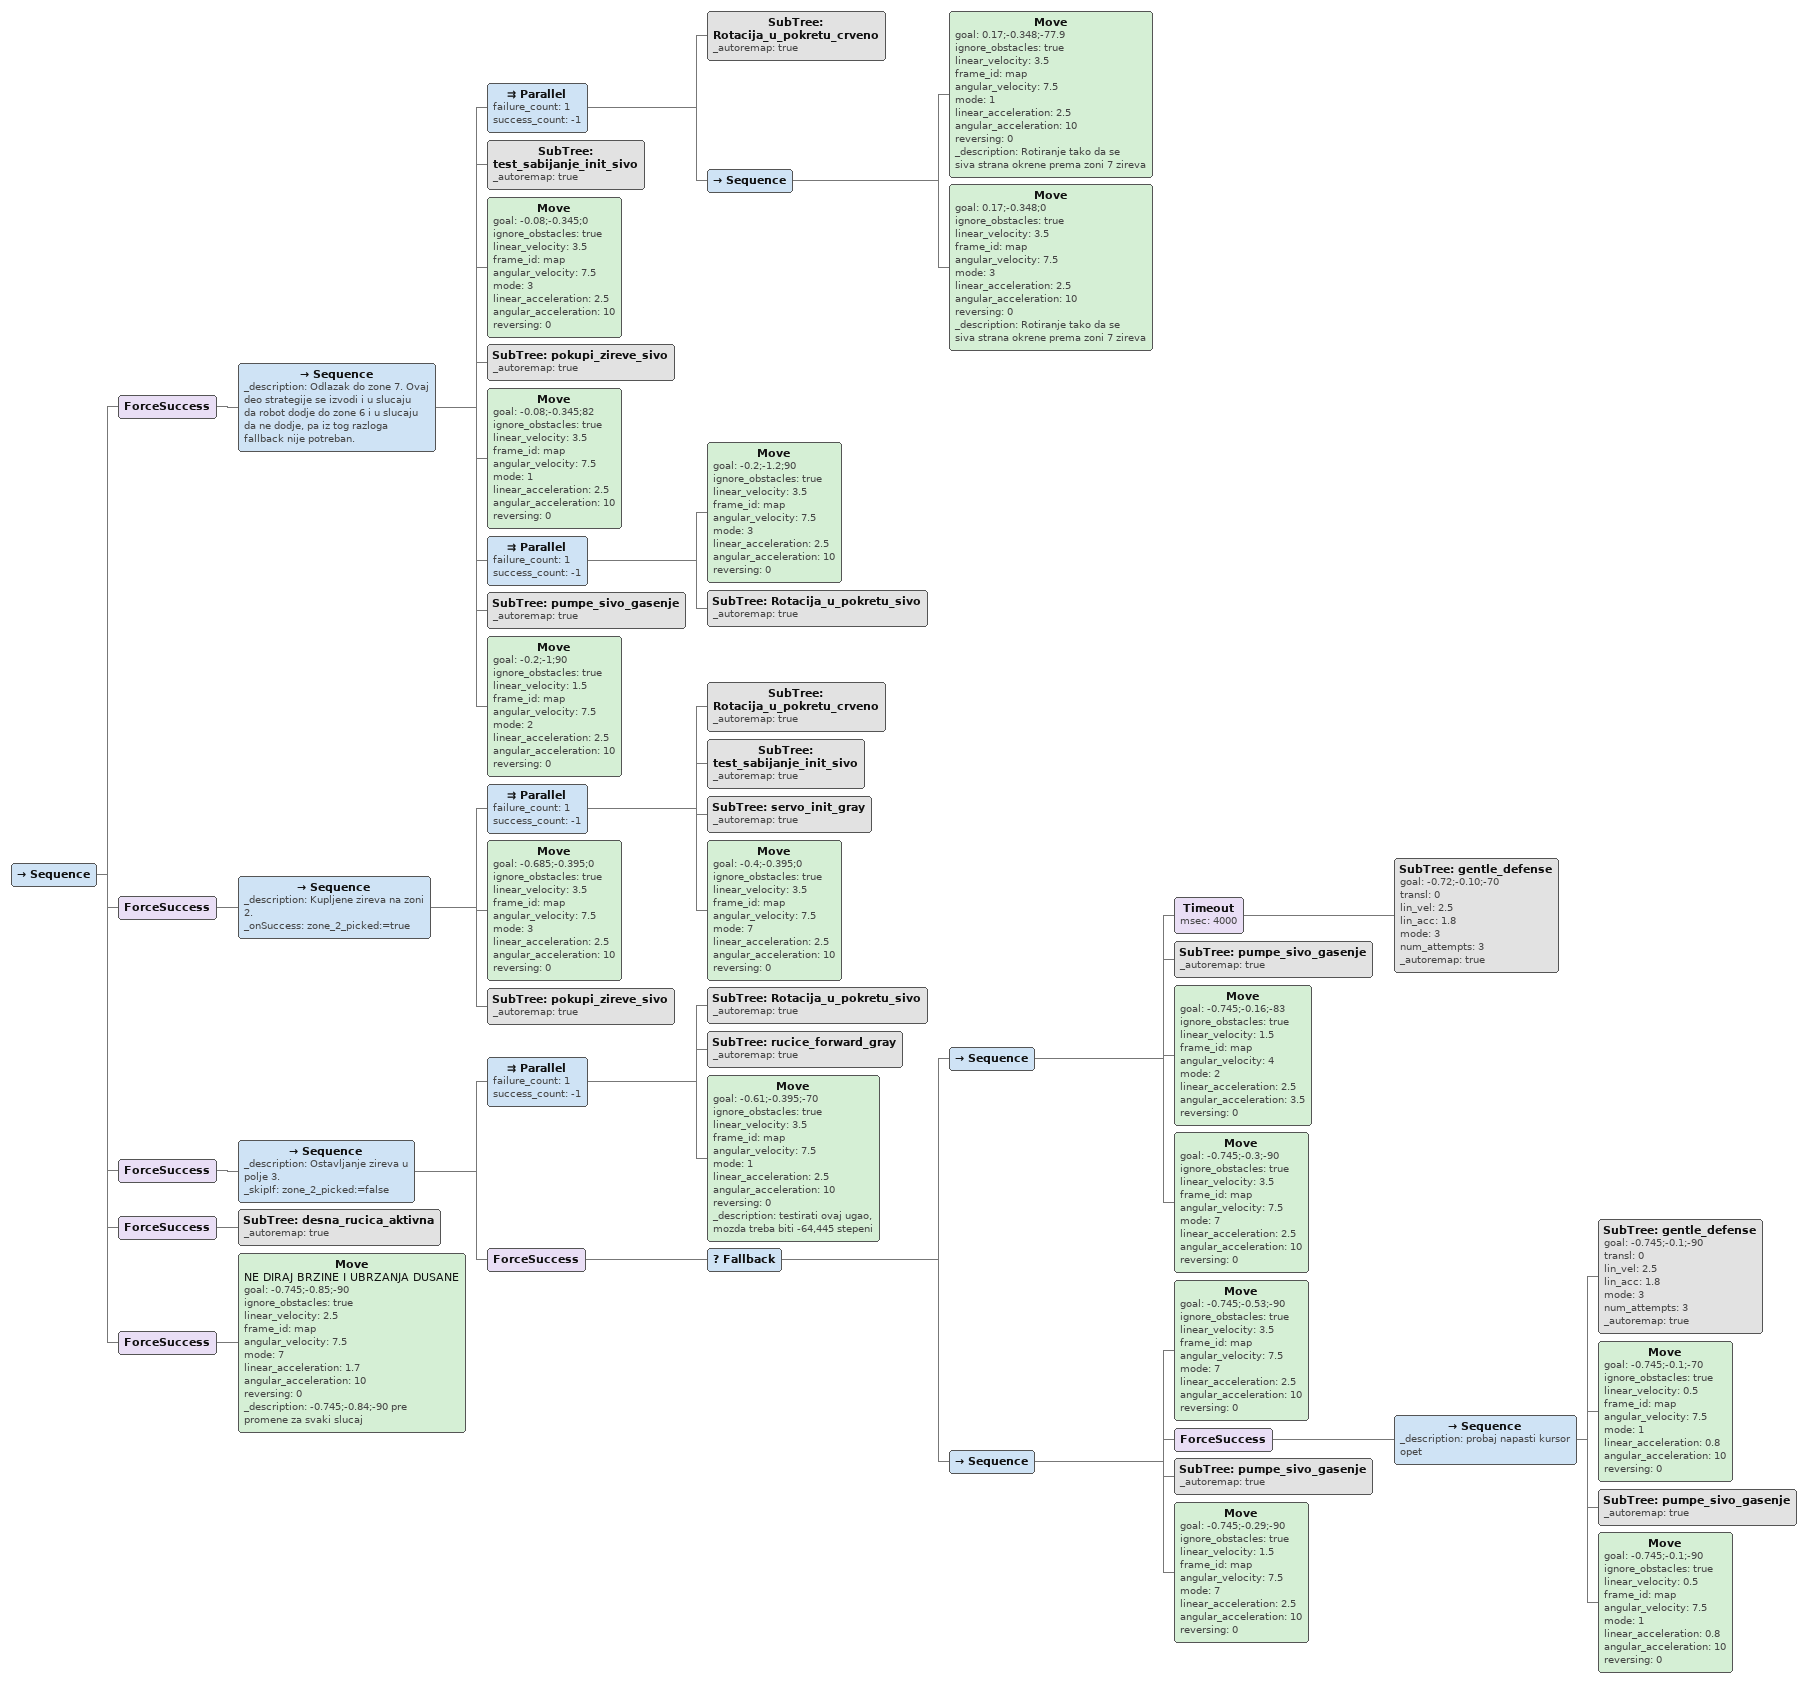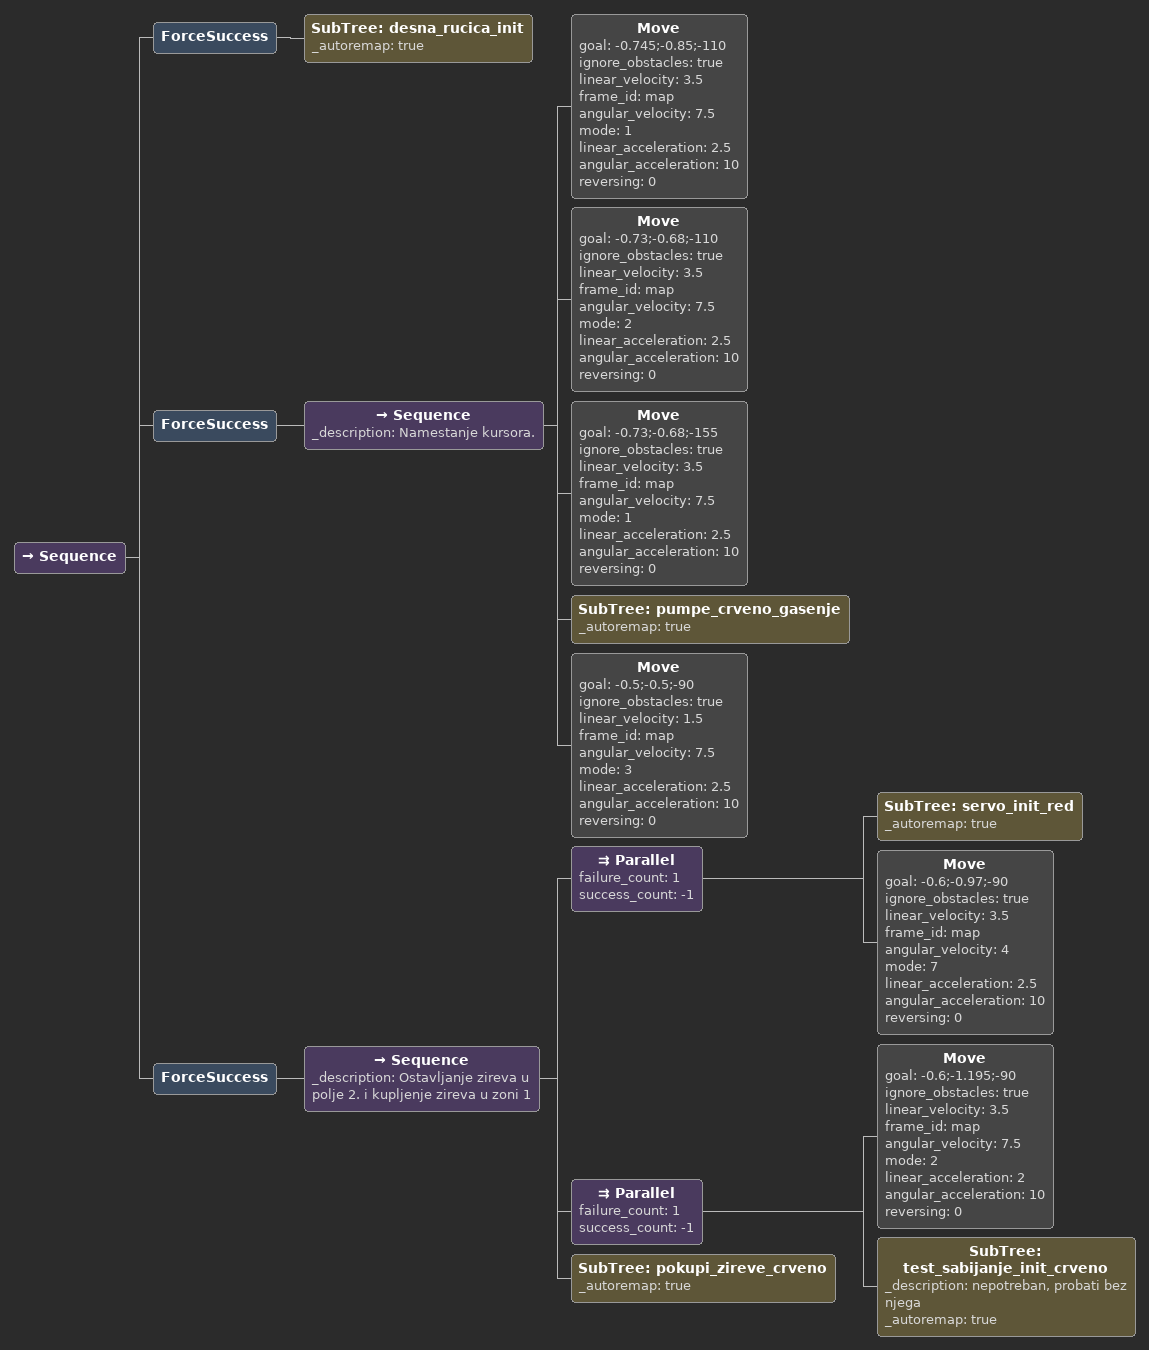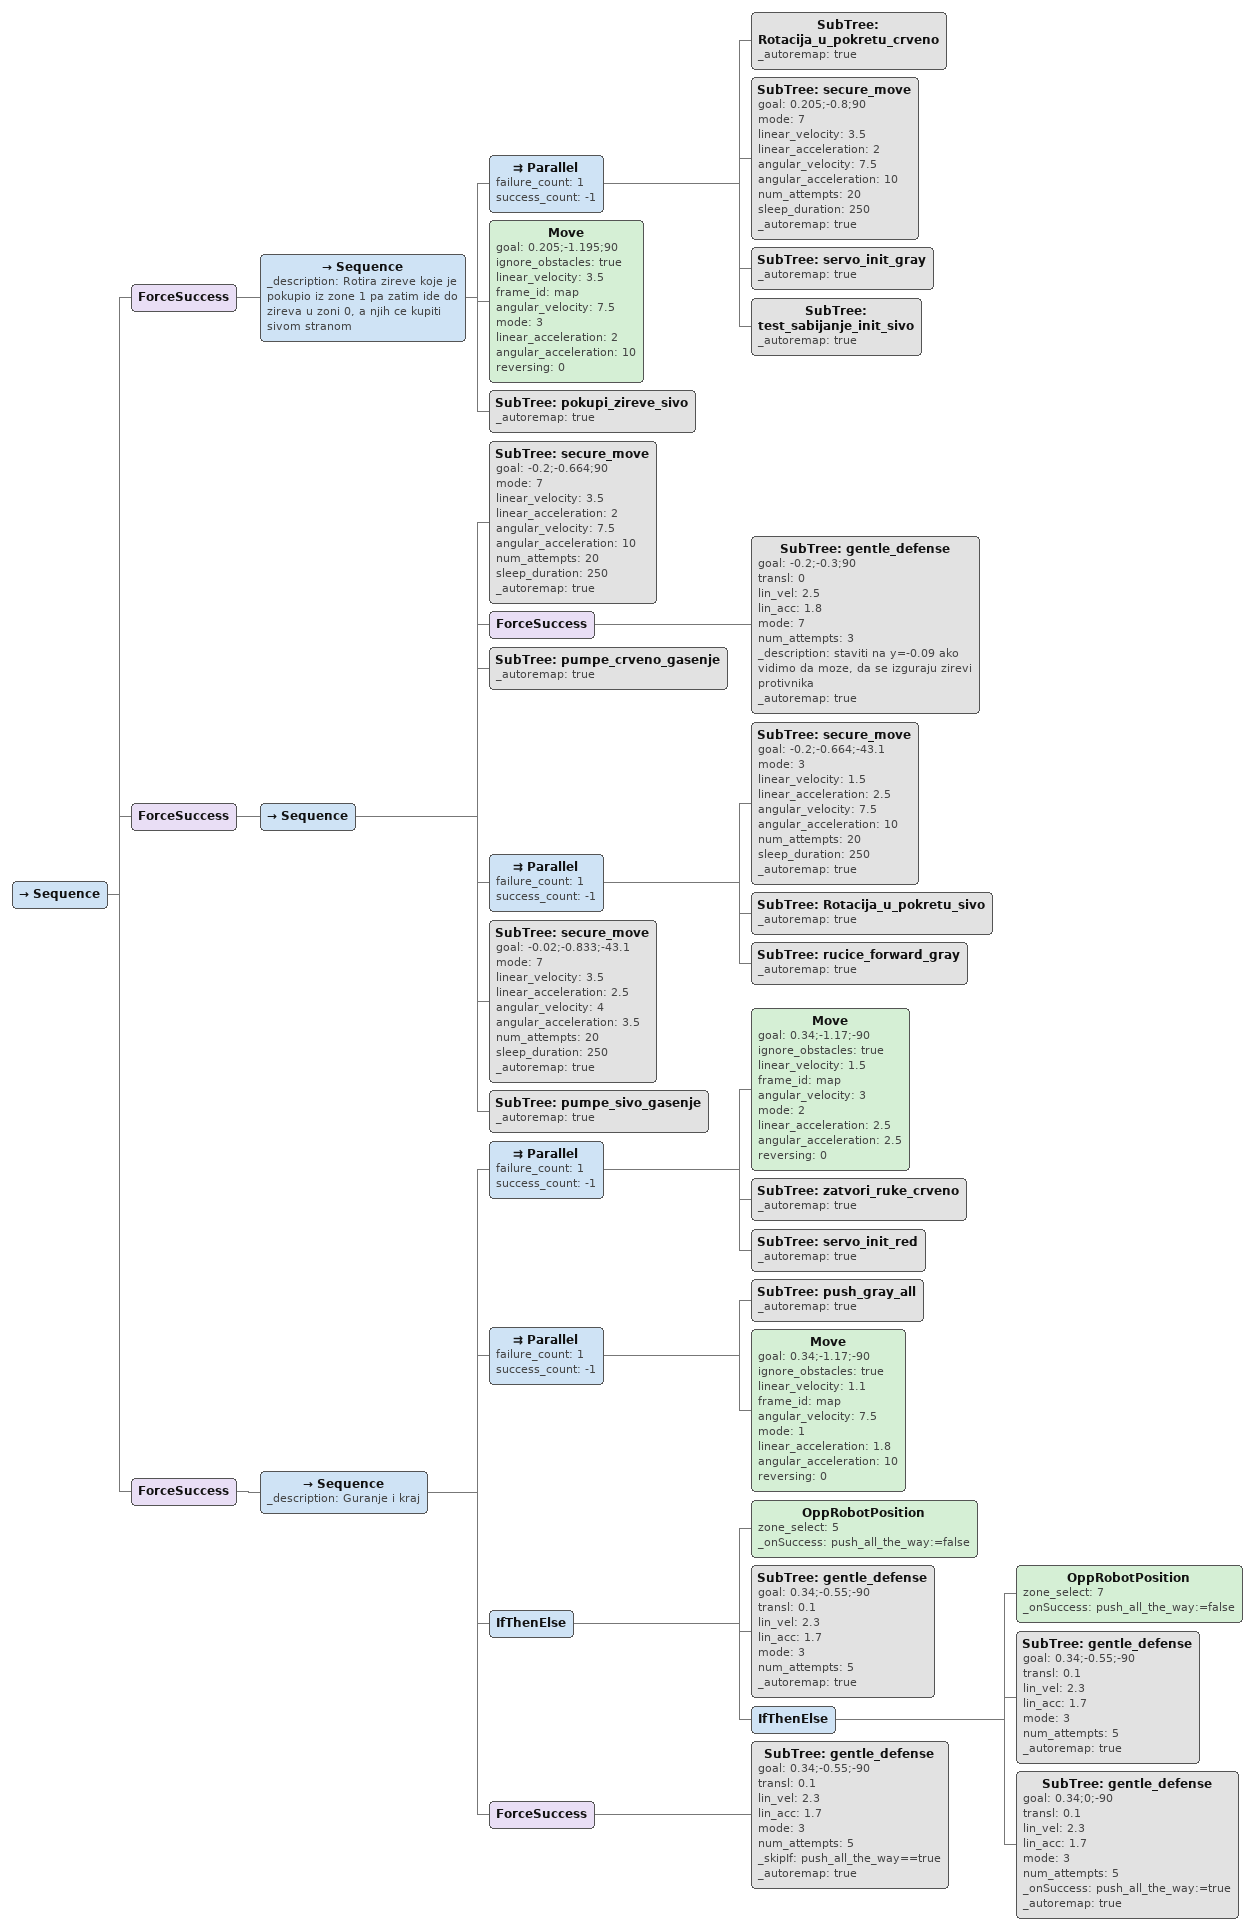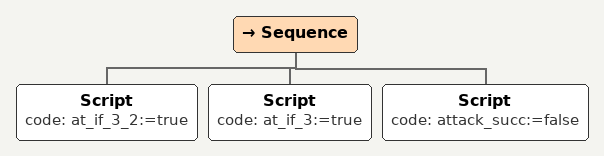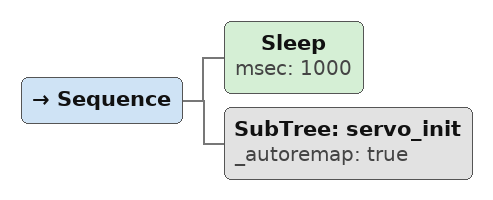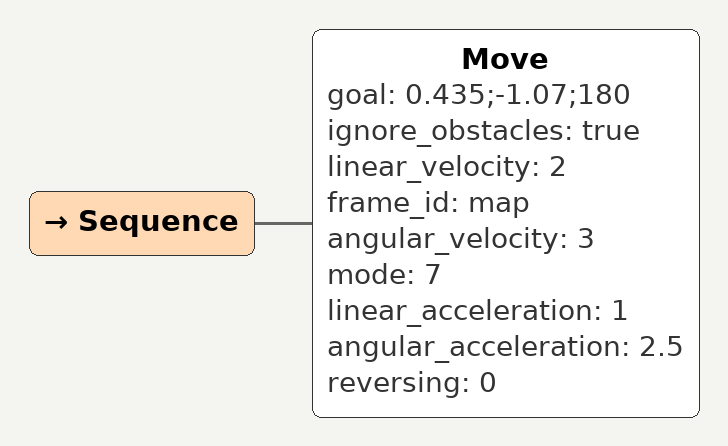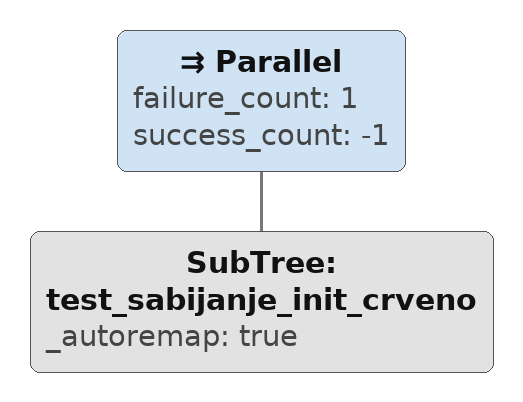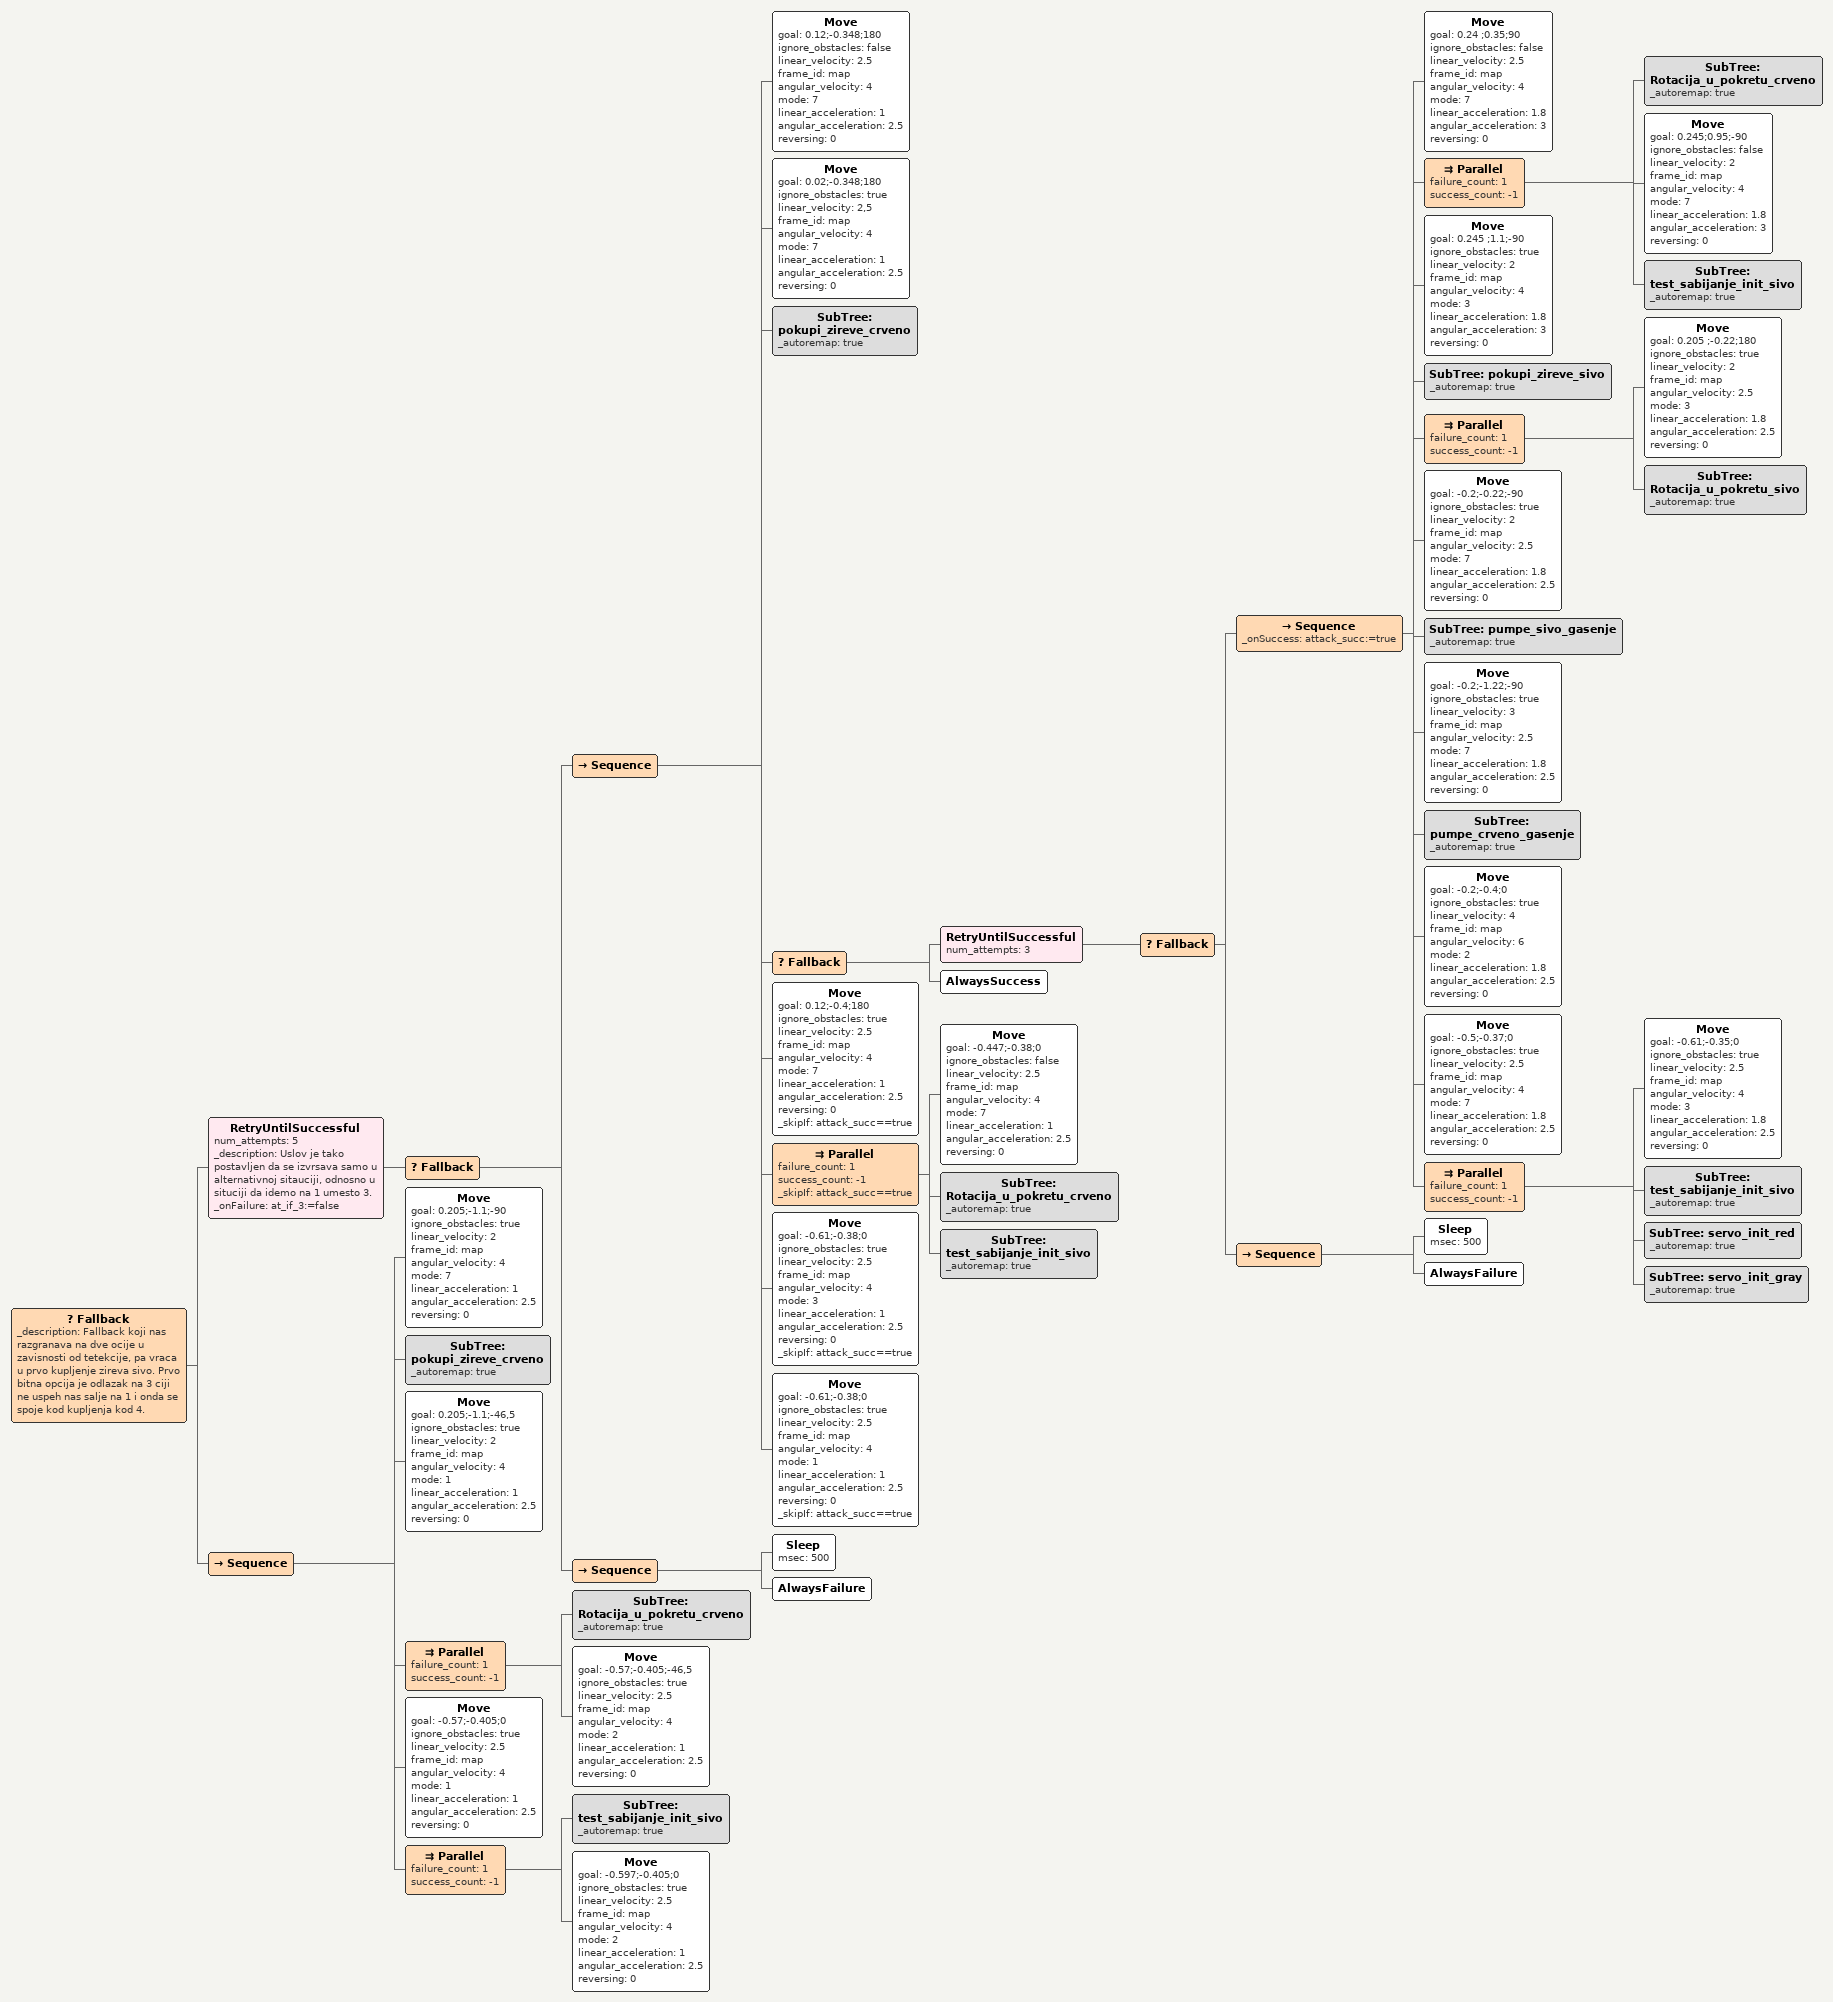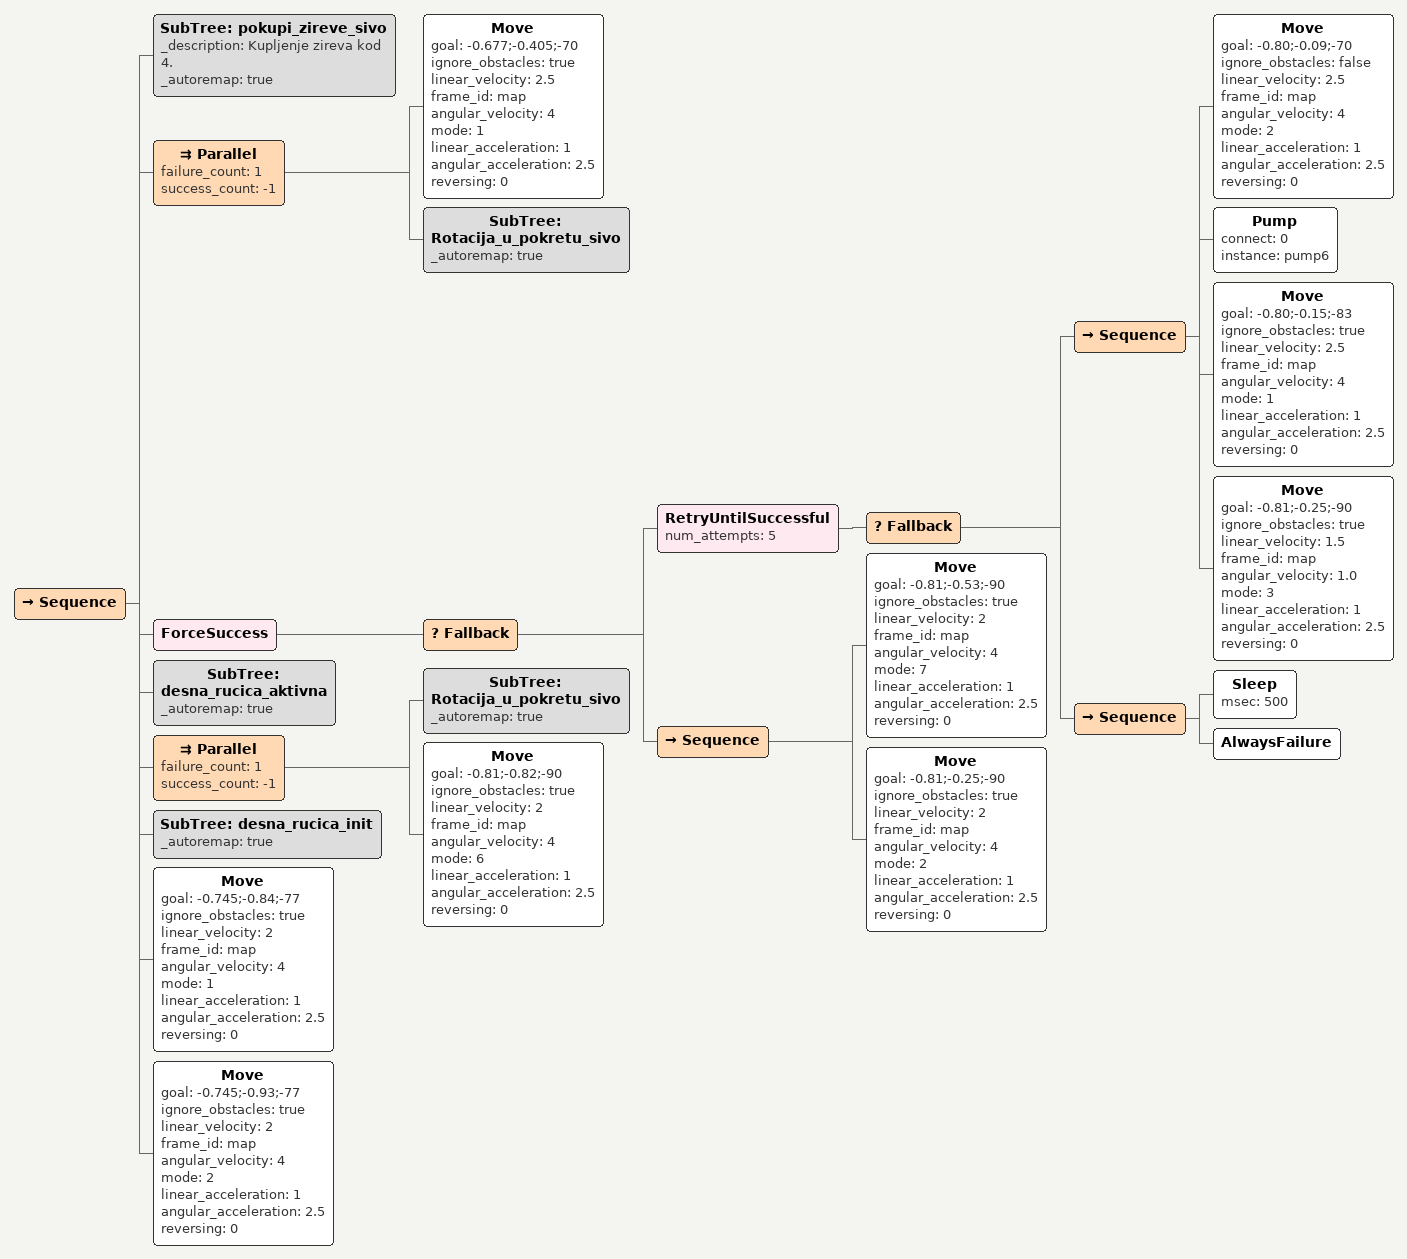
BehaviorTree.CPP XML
<Sequence>
  <ForceSuccess>
    <Sequence _description="Odlazak do zone 7. Ovaj deo strategije se izvodi i u slucaju da robot dodje do zone 6 i u slucaju da ne dodje, pa iz tog razloga fallback nije potreban.">
      <Parallel failure_count="1" success_count="-1">
        <SubTree ID="Rotacija_u_pokretu_crveno" _autoremap="true"/>
        <Sequence>
          <Move goal="0.17;-0.348;-77.9" ignore_obstacles="true" linear_velocity="3.5" frame_id="map" angular_velocity="7.5" mode="1" linear_acceleration="2.5" angular_acceleration="10" reversing="0" _description="Rotiranje tako da se siva strana okrene prema zoni 7 zireva"/>
          <Move goal="0.17;-0.348;0" ignore_obstacles="true" linear_velocity="3.5" frame_id="map" angular_velocity="7.5" mode="3" linear_acceleration="2.5" angular_acceleration="10" reversing="0" _description="Rotiranje tako da se siva strana okrene prema zoni 7 zireva"/>
        </Sequence>
      </Parallel>
      <SubTree ID="test_sabijanje_init_sivo" _autoremap="true"/>
      <Move goal="-0.08;-0.345;0" ignore_obstacles="true" linear_velocity="3.5" frame_id="map" angular_velocity="7.5" mode="3" linear_acceleration="2.5" angular_acceleration="10" reversing="0"/>
      <SubTree ID="pokupi_zireve_sivo" _autoremap="true"/>
      <Move goal="-0.08;-0.345;82" ignore_obstacles="true" linear_velocity="3.5" frame_id="map" angular_velocity="7.5" mode="1" linear_acceleration="2.5" angular_acceleration="10" reversing="0"/>
      <Parallel failure_count="1" success_count="-1">
        <Move goal="-0.2;-1.2;90" ignore_obstacles="true" linear_velocity="3.5" frame_id="map" angular_velocity="7.5" mode="3" linear_acceleration="2.5" angular_acceleration="10" reversing="0"/>
        <SubTree ID="Rotacija_u_pokretu_sivo" _autoremap="true"/>
      </Parallel>
      <SubTree ID="pumpe_sivo_gasenje" _autoremap="true"/>
      <Move goal="-0.2;-1;90" ignore_obstacles="true" linear_velocity="1.5" frame_id="map" angular_velocity="7.5" mode="2" linear_acceleration="2.5" angular_acceleration="10" reversing="0"/>
    </Sequence>
  </ForceSuccess>
  <ForceSuccess>
    <Sequence _description="Kupljene zireva na zoni 2." _onSuccess="zone_2_picked:=true">
      <Parallel failure_count="1" success_count="-1">
        <SubTree ID="Rotacija_u_pokretu_crveno" _autoremap="true"/>
        <SubTree ID="test_sabijanje_init_sivo" _autoremap="true"/>
        <SubTree ID="servo_init_gray" _autoremap="true"/>
        <Move goal="-0.4;-0.395;0" ignore_obstacles="true" linear_velocity="3.5" frame_id="map" angular_velocity="7.5" mode="7" linear_acceleration="2.5" angular_acceleration="10" reversing="0"/>
      </Parallel>
      <Move goal="-0.685;-0.395;0" ignore_obstacles="true" linear_velocity="3.5" frame_id="map" angular_velocity="7.5" mode="3" linear_acceleration="2.5" angular_acceleration="10" reversing="0"/>
      <SubTree ID="pokupi_zireve_sivo" _autoremap="true"/>
    </Sequence>
  </ForceSuccess>
  <ForceSuccess>
    <Sequence _description="Ostavljanje zireva u polje 3." _skipIf="zone_2_picked:=false">
      <Parallel failure_count="1" success_count="-1">
        <SubTree ID="Rotacija_u_pokretu_sivo" _autoremap="true"/>
        <SubTree ID="rucice_forward_gray" _autoremap="true"/>
        <Move goal="-0.61;-0.395;-70" ignore_obstacles="true" linear_velocity="3.5" frame_id="map" angular_velocity="7.5" mode="1" linear_acceleration="2.5" angular_acceleration="10" reversing="0" _description="testirati ovaj ugao, mozda treba biti -64,445 stepeni"/>
      </Parallel>
      <ForceSuccess>
        <Fallback>
          <Sequence>
            <Timeout msec="4000">
              <SubTree ID="gentle_defense" goal="-0.72;-0.10;-70" transl="0" lin_vel="2.5" lin_acc="1.8" mode="3" num_attempts="3" _autoremap="true"/>
            </Timeout>
            <SubTree ID="pumpe_sivo_gasenje" _autoremap="true"/>
            <Move goal="-0.745;-0.16;-83" ignore_obstacles="true" linear_velocity="1.5" frame_id="map" angular_velocity="4" mode="2" linear_acceleration="2.5" angular_acceleration="3.5" reversing="0"/>
            <Move goal="-0.745;-0.3;-90" ignore_obstacles="true" linear_velocity="3.5" frame_id="map" angular_velocity="7.5" mode="7" linear_acceleration="2.5" angular_acceleration="10" reversing="0"/>
          </Sequence>
          <Sequence>
            <Move goal="-0.745;-0.53;-90" ignore_obstacles="true" linear_velocity="3.5" frame_id="map" angular_velocity="7.5" mode="7" linear_acceleration="2.5" angular_acceleration="10" reversing="0"/>
            <ForceSuccess>
              <Sequence _description="probaj napasti kursor opet">
                <SubTree ID="gentle_defense" goal="-0.745;-0.1;-90" transl="0" lin_vel="2.5" lin_acc="1.8" mode="3" num_attempts="3" _autoremap="true"/>
                <Move goal="-0.745;-0.1;-70" ignore_obstacles="true" linear_velocity="0.5" frame_id="map" angular_velocity="7.5" mode="1" linear_acceleration="0.8" angular_acceleration="10" reversing="0"/>
                <SubTree ID="pumpe_sivo_gasenje" _autoremap="true"/>
                <Move goal="-0.745;-0.1;-90" ignore_obstacles="true" linear_velocity="0.5" frame_id="map" angular_velocity="7.5" mode="1" linear_acceleration="0.8" angular_acceleration="10" reversing="0"/>
              </Sequence>
            </ForceSuccess>
            <SubTree ID="pumpe_sivo_gasenje" _autoremap="true"/>
            <Move goal="-0.745;-0.29;-90" ignore_obstacles="true" linear_velocity="1.5" frame_id="map" angular_velocity="7.5" mode="7" linear_acceleration="2.5" angular_acceleration="10" reversing="0"/>
          </Sequence>
        </Fallback>
      </ForceSuccess>
    </Sequence>
  </ForceSuccess>
  <ForceSuccess>
    <SubTree ID="desna_rucica_aktivna" _autoremap="true"/>
  </ForceSuccess>
  <ForceSuccess>
    <Move name="NE DIRAJ BRZINE I UBRZANJA DUSANE" goal="-0.745;-0.85;-90" ignore_obstacles="true" linear_velocity="2.5" frame_id="map" angular_velocity="7.5" mode="7" linear_acceleration="1.7" angular_acceleration="10" reversing="0" _description="-0.745;-0.84;-90 pre promene za svaki slucaj"/>
  </ForceSuccess>
</Sequence>

<Sequence>
  <ForceSuccess>
    <SubTree ID="desna_rucica_init" _autoremap="true"/>
  </ForceSuccess>
  <ForceSuccess>
    <Sequence _description="Namestanje kursora.">
      <Move goal="-0.745;-0.85;-110" ignore_obstacles="true" linear_velocity="3.5" frame_id="map" angular_velocity="7.5" mode="1" linear_acceleration="2.5" angular_acceleration="10" reversing="0"/>
      <Move goal="-0.73;-0.68;-110" ignore_obstacles="true" linear_velocity="3.5" frame_id="map" angular_velocity="7.5" mode="2" linear_acceleration="2.5" angular_acceleration="10" reversing="0"/>
      <Move goal="-0.73;-0.68;-155" ignore_obstacles="true" linear_velocity="3.5" frame_id="map" angular_velocity="7.5" mode="1" linear_acceleration="2.5" angular_acceleration="10" reversing="0"/>
      <SubTree ID="pumpe_crveno_gasenje" _autoremap="true"/>
      <Move goal="-0.5;-0.5;-90" ignore_obstacles="true" linear_velocity="1.5" frame_id="map" angular_velocity="7.5" mode="3" linear_acceleration="2.5" angular_acceleration="10" reversing="0"/>
    </Sequence>
  </ForceSuccess>
  <ForceSuccess>
    <Sequence _description="Ostavljanje zireva u polje 2. i kupljenje zireva u zoni 1">
      <Parallel failure_count="1" success_count="-1">
        <SubTree ID="servo_init_red" _autoremap="true"/>
        <Move goal="-0.6;-0.97;-90" ignore_obstacles="true" linear_velocity="3.5" frame_id="map" angular_velocity="4" mode="7" linear_acceleration="2.5" angular_acceleration="10" reversing="0"/>
      </Parallel>
      <Parallel failure_count="1" success_count="-1">
        <Move goal="-0.6;-1.195;-90" ignore_obstacles="true" linear_velocity="3.5" frame_id="map" angular_velocity="7.5" mode="2" linear_acceleration="2" angular_acceleration="10" reversing="0"/>
        <SubTree ID="test_sabijanje_init_crveno" _description="nepotreban, probati bez njega" _autoremap="true"/>
      </Parallel>
      <SubTree ID="pokupi_zireve_crveno" _autoremap="true"/>
    </Sequence>
  </ForceSuccess>
</Sequence>

<Sequence>
      <ForceSuccess>
        <Sequence _description="Rotira zireve koje je pokupio iz zone 1 pa zatim ide do zireva u zoni 0, a njih ce kupiti sivom stranom">
          <Parallel failure_count="1" success_count="-1">
            <SubTree ID="Rotacija_u_pokretu_crveno" _autoremap="true"/>
            <SubTree ID="secure_move" goal="0.205;-0.8;90" mode="7" linear_velocity="3.5" linear_acceleration="2" angular_velocity="7.5" angular_acceleration="10" num_attempts="20" sleep_duration="250" _autoremap="true"/>
            <SubTree ID="servo_init_gray" _autoremap="true"/>
            <SubTree ID="test_sabijanje_init_sivo" _autoremap="true"/>
          </Parallel>
          <Move goal="0.205;-1.195;90" ignore_obstacles="true" linear_velocity="3.5" frame_id="map" angular_velocity="7.5" mode="3" linear_acceleration="2" angular_acceleration="10" reversing="0"/>
          <SubTree ID="pokupi_zireve_sivo" _autoremap="true"/>
        </Sequence>
      </ForceSuccess>
      <ForceSuccess>
        <Sequence>
          <SubTree ID="secure_move" goal="-0.2;-0.664;90" mode="7" linear_velocity="3.5" linear_acceleration="2" angular_velocity="7.5" angular_acceleration="10" num_attempts="20" sleep_duration="250" _autoremap="true"/>
          <ForceSuccess>
            <SubTree ID="gentle_defense" goal="-0.2;-0.3;90" transl="0" lin_vel="2.5" lin_acc="1.8" mode="7" num_attempts="3" _description="staviti na y=-0.09 ako vidimo da moze, da se izguraju zirevi protivnika" _autoremap="true"/>
          </ForceSuccess>
          <SubTree ID="pumpe_crveno_gasenje" _autoremap="true"/>
          <Parallel failure_count="1" success_count="-1">
            <SubTree ID="secure_move" goal="-0.2;-0.664;-43.1" mode="3" linear_velocity="1.5" linear_acceleration="2.5" angular_velocity="7.5" angular_acceleration="10" num_attempts="20" sleep_duration="250" _autoremap="true"/>
            <SubTree ID="Rotacija_u_pokretu_sivo" _autoremap="true"/>
            <SubTree ID="rucice_forward_gray" _autoremap="true"/>
          </Parallel>
          <SubTree ID="secure_move" goal="-0.02;-0.833;-43.1" mode="7" linear_velocity="3.5" linear_acceleration="2.5" angular_velocity="4" angular_acceleration="3.5" num_attempts="20" sleep_duration="250" _autoremap="true"/>
          <SubTree ID="pumpe_sivo_gasenje" _autoremap="true"/>
        </Sequence>
      </ForceSuccess>
      <ForceSuccess>
        <Sequence _description="Guranje i kraj
">
          <Parallel failure_count="1" success_count="-1">
            <Move goal="0.34;-1.17;-90" ignore_obstacles="true" linear_velocity="1.5" frame_id="map" angular_velocity="3" mode="2" linear_acceleration="2.5" angular_acceleration="2.5" reversing="0"/>
            <SubTree ID="zatvori_ruke_crveno" _autoremap="true"/>
            <SubTree ID="servo_init_red" _autoremap="true"/>
          </Parallel>
          <Parallel failure_count="1" success_count="-1">
            <SubTree ID="push_gray_all" _autoremap="true"/>
            <Move goal="0.34;-1.17;-90" ignore_obstacles="true" linear_velocity="1.1" frame_id="map" angular_velocity="7.5" mode="1" linear_acceleration="1.8" angular_acceleration="10" reversing="0"/>
          </Parallel>
          <IfThenElse>
            <OppRobotPosition zone_select="5" _onSuccess="push_all_the_way:=false"/>
            <SubTree ID="gentle_defense" goal="0.34;-0.55;-90" transl="0.1" lin_vel="2.3" lin_acc="1.7" mode="3" num_attempts="5" _autoremap="true"/>
            <IfThenElse>
              <OppRobotPosition zone_select="7" _onSuccess="push_all_the_way:=false"/>
              <SubTree ID="gentle_defense" goal="0.34;-0.55;-90" transl="0.1" lin_vel="2.3" lin_acc="1.7" mode="3" num_attempts="5" _autoremap="true"/>
              <SubTree ID="gentle_defense" goal="0.34;0;-90" transl="0.1" lin_vel="2.3" lin_acc="1.7" mode="3" num_attempts="5" _onSuccess="push_all_the_way:=true" _autoremap="true"/>
            </IfThenElse>
          </IfThenElse>
          <ForceSuccess>
            <SubTree ID="gentle_defense" goal="0.34;-0.55;-90" transl="0.1" lin_vel="2.3" lin_acc="1.7" mode="3" num_attempts="5" _skipIf="push_all_the_way==true" _autoremap="true"/>
          </ForceSuccess>
        </Sequence>
      </ForceSuccess>
    </Sequence>

<Sequence>
  <Script code="at_if_3_2:=true"/>
  <Script code="at_if_3:=true"/>
  <Script code="attack_succ:=false"/>
</Sequence>

<Sequence>
  <Sleep msec="1000"/>
  <SubTree ID="servo_init" _autoremap="true"/>
</Sequence>

<Sequence>
  <Move goal="0.435;-1.07;180" ignore_obstacles="true" linear_velocity="2" frame_id="map" angular_velocity="3" mode="7" linear_acceleration="1" angular_acceleration="2.5" reversing="0"/>
</Sequence>

<Parallel failure_count="1" success_count="-1">
  <SubTree ID="test_sabijanje_init_crveno" _autoremap="true"/>
</Parallel>

<Fallback _description="Fallback koji nas razgranava na dve ocije u zavisnosti od tetekcije, pa vraca u prvo kupljenje zireva sivo. Prvo bitna opcija je odlazak na 3 ciji ne uspeh nas salje na 1 i onda se spoje kod kupljenja kod 4.">
            <RetryUntilSuccessful num_attempts="5" _description="Uslov je tako postavljen da se izvrsava samo u alternativnoj sitauciji, odnosno u situciji da idemo na 1 umesto 3.
" _onFailure="at_if_3:=false">
              <Fallback>
                <Sequence>
                  <Move goal="0.12;-0.348;180" ignore_obstacles="false" linear_velocity="2.5" frame_id="map" angular_velocity="4" mode="7" linear_acceleration="1" angular_acceleration="2.5" reversing="0"/>
                  <Move goal="0.02;-0.348;180" ignore_obstacles="true" linear_velocity="2,5" frame_id="map" angular_velocity="4" mode="7" linear_acceleration="1" angular_acceleration="2.5" reversing="0"/>
                  <SubTree ID="pokupi_zireve_crveno" _autoremap="true"/>
                  <Fallback>
                    <RetryUntilSuccessful num_attempts="3">
                      <Fallback>
                        <Sequence _onSuccess="attack_succ:=true
">
                          <Move goal="0.24 ;0.35;90" ignore_obstacles="false" linear_velocity="2.5" frame_id="map" angular_velocity="4" mode="7" linear_acceleration="1.8" angular_acceleration="3" reversing="0"/>
                          <Parallel failure_count="1" success_count="-1">
                            <SubTree ID="Rotacija_u_pokretu_crveno" _autoremap="true"/>
                            <Move goal="0.245;0.95;-90" ignore_obstacles="false" linear_velocity="2" frame_id="map" angular_velocity="4" mode="7" linear_acceleration="1.8" angular_acceleration="3" reversing="0"/>
                            <SubTree ID="test_sabijanje_init_sivo" _autoremap="true"/>
                          </Parallel>
                          <Move goal="0.245 ;1.1;-90" ignore_obstacles="true" linear_velocity="2" frame_id="map" angular_velocity="4" mode="3" linear_acceleration="1.8" angular_acceleration="3" reversing="0"/>
                          <SubTree ID="pokupi_zireve_sivo" _autoremap="true"/>
                          <Parallel failure_count="1" success_count="-1">
                            <Move goal="0.205 ;-0.22;180" ignore_obstacles="true" linear_velocity="2" frame_id="map" angular_velocity="2.5" mode="3" linear_acceleration="1.8" angular_acceleration="2.5" reversing="0"/>
                            <SubTree ID="Rotacija_u_pokretu_sivo" _autoremap="true"/>
                          </Parallel>
                          <Move goal="-0.2;-0.22;-90" ignore_obstacles="true" linear_velocity="2" frame_id="map" angular_velocity="2.5" mode="7" linear_acceleration="1.8" angular_acceleration="2.5" reversing="0"/>
                          <SubTree ID="pumpe_sivo_gasenje" _autoremap="true"/>
                          <Move goal="-0.2;-1.22;-90" ignore_obstacles="true" linear_velocity="3" frame_id="map" angular_velocity="2.5" mode="7" linear_acceleration="1.8" angular_acceleration="2.5" reversing="0"/>
                          <SubTree ID="pumpe_crveno_gasenje" _autoremap="true"/>
                          <Move goal="-0.2;-0.4;0" ignore_obstacles="true" linear_velocity="4" frame_id="map" angular_velocity="6" mode="2" linear_acceleration="1.8" angular_acceleration="2.5" reversing="0"/>
                          <Move goal="-0.5;-0.37;0" ignore_obstacles="true" linear_velocity="2.5" frame_id="map" angular_velocity="4" mode="7" linear_acceleration="1.8" angular_acceleration="2.5" reversing="0"/>
                          <Parallel failure_count="1" success_count="-1">
                            <Move goal="-0.61;-0.35;0" ignore_obstacles="true" linear_velocity="2.5" frame_id="map" angular_velocity="4" mode="3" linear_acceleration="1.8" angular_acceleration="2.5" reversing="0"/>
                            <SubTree ID="test_sabijanje_init_sivo" _autoremap="true"/>
                            <SubTree ID="servo_init_red" _autoremap="true"/>
                            <SubTree ID="servo_init_gray" _autoremap="true"/>
                          </Parallel>
                        </Sequence>
                        <Sequence>
                          <Sleep msec="500"/>
                          <AlwaysFailure/>
                        </Sequence>
                      </Fallback>
                    </RetryUntilSuccessful>
                    <AlwaysSuccess/>
                  </Fallback>
                  <Move goal="0.12;-0.4;180" ignore_obstacles="true" linear_velocity="2.5" frame_id="map" angular_velocity="4" mode="7" linear_acceleration="1" angular_acceleration="2.5" reversing="0" _skipIf="attack_succ==true"/>
                  <Parallel failure_count="1" success_count="-1" _skipIf="attack_succ==true
">
                    <Move goal="-0.447;-0.38;0" ignore_obstacles="false" linear_velocity="2.5" frame_id="map" angular_velocity="4" mode="7" linear_acceleration="1" angular_acceleration="2.5" reversing="0"/>
                    <SubTree ID="Rotacija_u_pokretu_crveno" _autoremap="true"/>
                    <SubTree ID="test_sabijanje_init_sivo" _autoremap="true"/>
                  </Parallel>
                  <Move goal="-0.61;-0.38;0" ignore_obstacles="true" linear_velocity="2.5" frame_id="map" angular_velocity="4" mode="3" linear_acceleration="1" angular_acceleration="2.5" reversing="0" _skipIf="attack_succ==true
"/>
                  <Move goal="-0.61;-0.38;0" ignore_obstacles="true" linear_velocity="2.5" frame_id="map" angular_velocity="4" mode="1" linear_acceleration="1" angular_acceleration="2.5" reversing="0" _skipIf="attack_succ==true
"/>
                </Sequence>
                <Sequence>
                  <Sleep msec="500"/>
                  <AlwaysFailure/>
                </Sequence>
              </Fallback>
            </RetryUntilSuccessful>
            <Sequence>
              <Move goal="0.205;-1.1;-90" ignore_obstacles="true" linear_velocity="2" frame_id="map" angular_velocity="4" mode="7" linear_acceleration="1" angular_acceleration="2.5" reversing="0"/>
              <SubTree ID="pokupi_zireve_crveno" _autoremap="true"/>
              <Move goal="0.205;-1.1;-46,5" ignore_obstacles="true" linear_velocity="2" frame_id="map" angular_velocity="4" mode="1" linear_acceleration="1" angular_acceleration="2.5" reversing="0"/>
              <Parallel failure_count="1" success_count="-1">
                <SubTree ID="Rotacija_u_pokretu_crveno" _autoremap="true"/>
                <Move goal="-0.57;-0.405;-46,5" ignore_obstacles="true" linear_velocity="2.5" frame_id="map" angular_velocity="4" mode="2" linear_acceleration="1" angular_acceleration="2.5" reversing="0"/>
              </Parallel>
              <Move goal="-0.57;-0.405;0" ignore_obstacles="true" linear_velocity="2.5" frame_id="map" angular_velocity="4" mode="1" linear_acceleration="1" angular_acceleration="2.5" reversing="0"/>
              <Parallel failure_count="1" success_count="-1">
                <SubTree ID="test_sabijanje_init_sivo" _autoremap="true"/>
                <Move goal="-0.597;-0.405;0" ignore_obstacles="true" linear_velocity="2.5" frame_id="map" angular_velocity="4" mode="2" linear_acceleration="1" angular_acceleration="2.5" reversing="0"/>
              </Parallel>
            </Sequence>
          </Fallback>

<Sequence>
  <SubTree ID="pokupi_zireve_sivo" _description="Kupljenje zireva kod 4." _autoremap="true"/>
  <Parallel failure_count="1" success_count="-1">
    <Move goal="-0.677;-0.405;-70" ignore_obstacles="true" linear_velocity="2.5" frame_id="map" angular_velocity="4" mode="1" linear_acceleration="1" angular_acceleration="2.5" reversing="0"/>
    <SubTree ID="Rotacija_u_pokretu_sivo" _autoremap="true"/>
  </Parallel>
  <ForceSuccess>
    <Fallback>
      <RetryUntilSuccessful num_attempts="5">
        <Fallback>
          <Sequence>
            <Move goal="-0.80;-0.09;-70" ignore_obstacles="false" linear_velocity="2.5" frame_id="map" angular_velocity="4" mode="2" linear_acceleration="1" angular_acceleration="2.5" reversing="0"/>
            <Pump connect="0" instance="pump6"/>
            <Move goal="-0.80;-0.15;-83" ignore_obstacles="true" linear_velocity="2.5" frame_id="map" angular_velocity="4" mode="1" linear_acceleration="1" angular_acceleration="2.5" reversing="0"/>
            <Move goal="-0.81;-0.25;-90" ignore_obstacles="true" linear_velocity="1.5" frame_id="map" angular_velocity="1.0" mode="3" linear_acceleration="1" angular_acceleration="2.5" reversing="0"/>
          </Sequence>
          <Sequence>
            <Sleep msec="500"/>
            <AlwaysFailure/>
          </Sequence>
        </Fallback>
      </RetryUntilSuccessful>
      <Sequence>
        <Move goal="-0.81;-0.53;-90" ignore_obstacles="true" linear_velocity="2" frame_id="map" angular_velocity="4" mode="7" linear_acceleration="1" angular_acceleration="2.5" reversing="0"/>
        <Move goal="-0.81;-0.25;-90" ignore_obstacles="true" linear_velocity="2" frame_id="map" angular_velocity="4" mode="2" linear_acceleration="1" angular_acceleration="2.5" reversing="0"/>
      </Sequence>
    </Fallback>
  </ForceSuccess>
  <SubTree ID="desna_rucica_aktivna" _autoremap="true"/>
  <Parallel failure_count="1" success_count="-1">
    <SubTree ID="Rotacija_u_pokretu_sivo" _autoremap="true"/>
    <Move goal="-0.81;-0.82;-90" ignore_obstacles="true" linear_velocity="2" frame_id="map" angular_velocity="4" mode="6" linear_acceleration="1" angular_acceleration="2.5" reversing="0"/>
  </Parallel>
  <SubTree ID="desna_rucica_init" _autoremap="true"/>
  <Move goal="-0.745;-0.84;-77" ignore_obstacles="true" linear_velocity="2" frame_id="map" angular_velocity="4" mode="1" linear_acceleration="1" angular_acceleration="2.5" reversing="0"/>
  <Move goal="-0.745;-0.93;-77" ignore_obstacles="true" linear_velocity="2" frame_id="map" angular_velocity="4" mode="2" linear_acceleration="1" angular_acceleration="2.5" reversing="0"/>
</Sequence>
